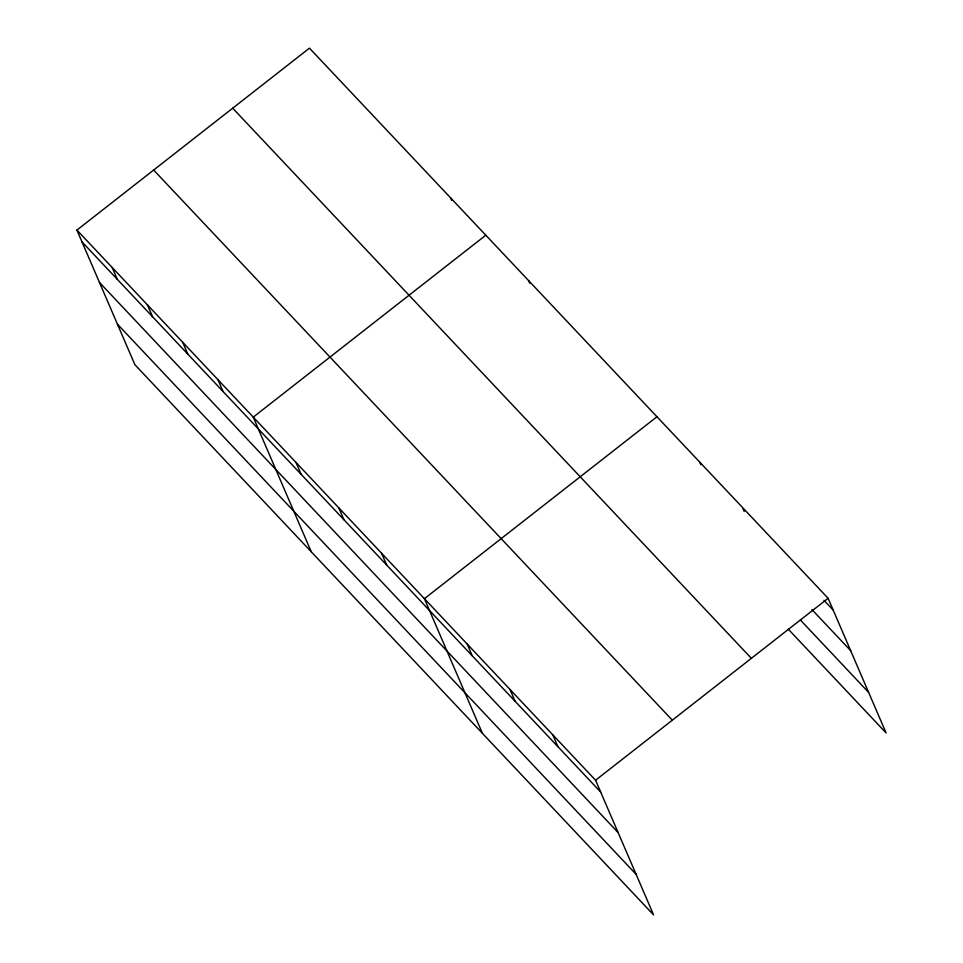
<?xml version="1.0" encoding="UTF-8"?>
<svg xmlns="http://www.w3.org/2000/svg" width="963" height="963" viewBox="0 0 963 963"><rect width="100%" height="100%" fill="white"/><g stroke="black" fill="none" stroke-linecap="round" stroke-linejoin="round"><path stroke-width="1.44" d="M76.92 230.085L595.579 780.223L653.552 914.85L134.892 364.712L76.92 230.085L309.448 48.15L828.108 598.288L886.08 732.915L788.276 629.176M485.785 235.201L253.257 417.135L311.242 551.751M656.947 416.75L424.418 598.673L482.403 733.3M595.579 780.223L828.108 598.288M824.027 600.37L833.188 610.097M811.929 609.567L850.642 650.627M800.373 619.991L868.626 692.385M232.709 108.193L751.369 658.331M153.647 170.042L672.306 720.18M81.999 241.894L600.659 792.031M99.454 282.424L618.114 832.562M117.438 324.182L636.098 874.32M743.087 508.825L744.218 511.449M699.74 462.132L700.871 464.756M528.579 280.582L529.71 283.206M450.515 197.788L451.647 200.412M552.786 734.841L557.878 746.65M509.993 689.448L515.085 701.257M467.211 644.066L472.291 655.875M381.625 553.292L386.717 565.1M338.844 507.898L343.923 519.707M296.05 462.517L301.13 474.326M217.987 379.723L223.079 391.532M182.717 342.31L187.809 354.119M147.447 304.898L152.539 316.707M112.19 267.485L117.269 279.306"/></g></svg>
